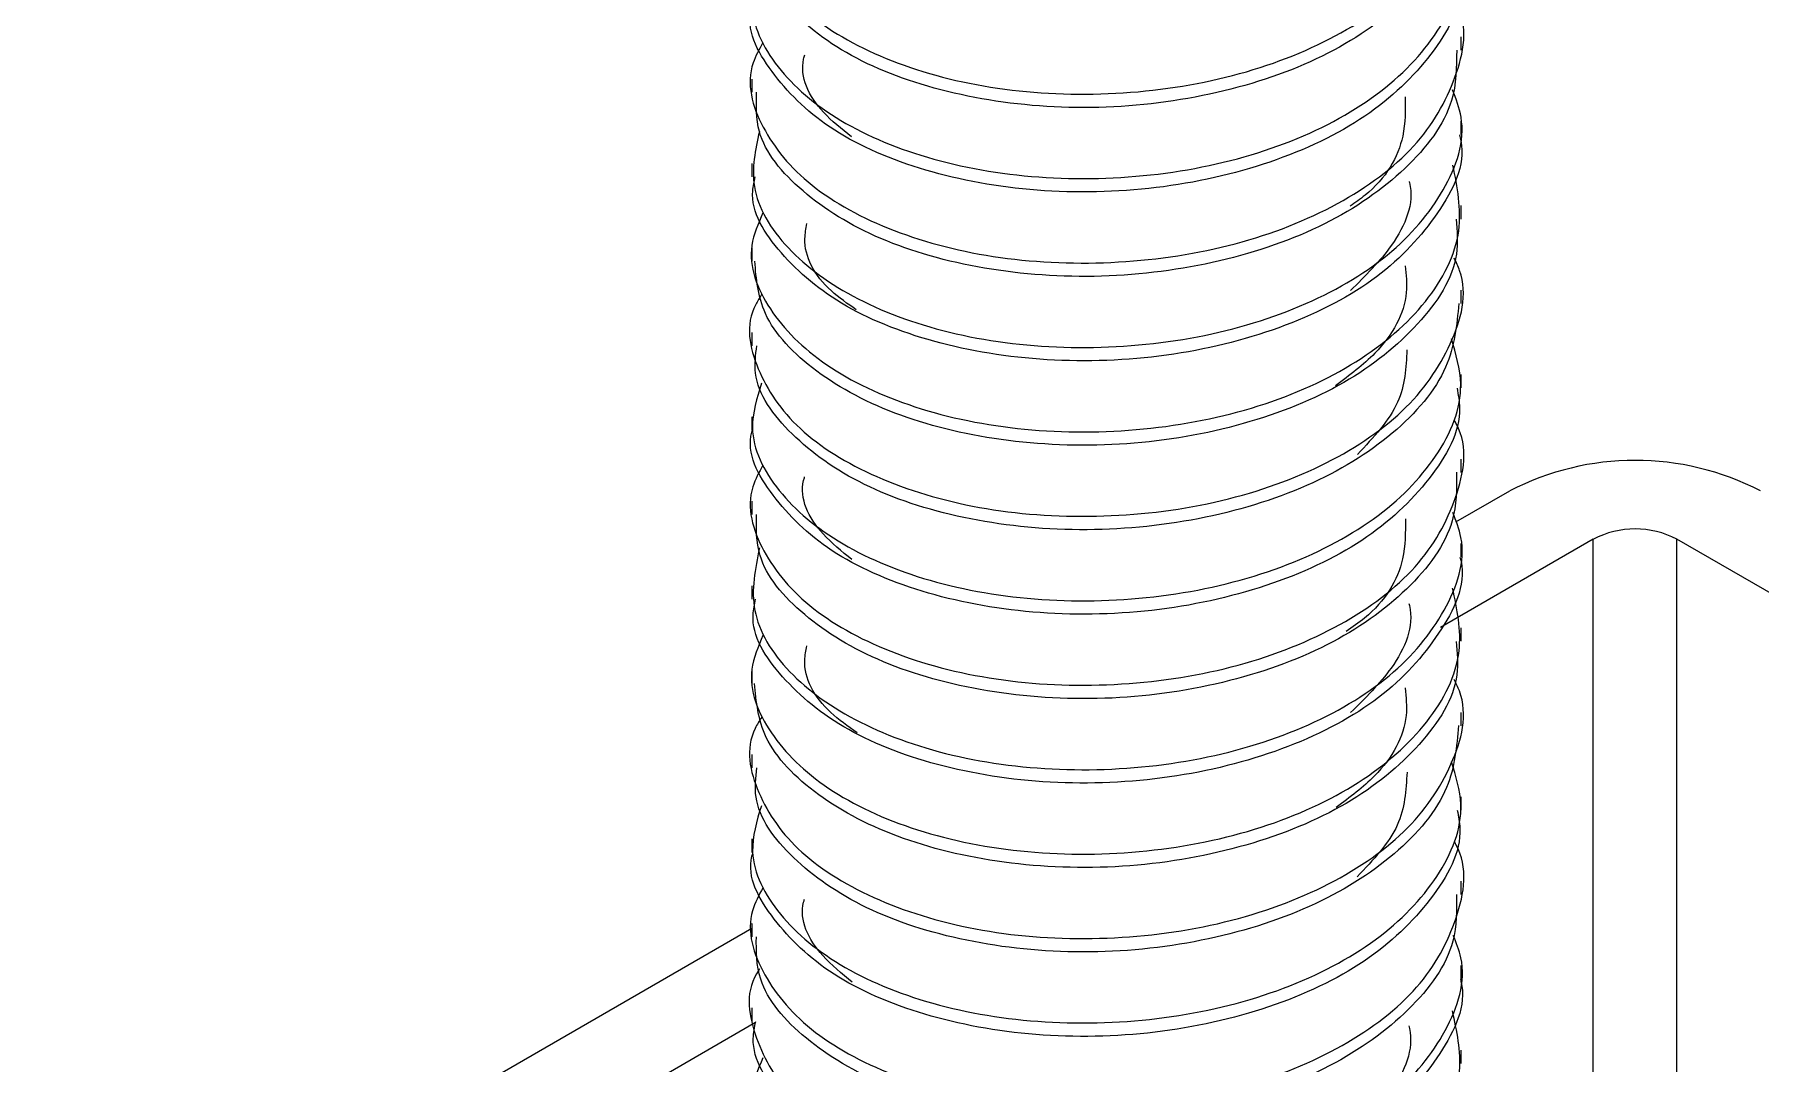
# Model space of a CAD drawing. Extents: x -976302 to -776254, y 5665 to 231437.
# Drawn here: x -791795.3 to -791648.3, y 91616.3 to 91704 of the extents above; entities that cross this region are included whole.
import ezdxf

# ---------------------------------------------------------------- set-up
doc = ezdxf.new("R2010")
doc.units = 0
doc.header["$LTSCALE"] = 1000
doc.header["$MEASUREMENT"] = 0
doc.layers.add('暖通', color=7, linetype='Continuous')

msp = doc.modelspace()

# ---------------------------------------------------------------- linework, layer by layer
at = {"layer": '暖通', "color": 7}
for p, q in [((-791673.83, 91702.63), (-791673.83, 91703.77)), ((-791673.83, 91702.63), (-791673.83, 91703.77)), ((-791734.21, 91700.17), (-791734.21, 91699.04)), ((-791734.21, 91700.17), (-791734.21, 91699.04)), ((-791673.83, 91695.44), (-791673.83, 91696.58)), ((-791673.83, 91695.44), (-791673.83, 91696.58)), ((-791734.21, 91692.98), (-791734.21, 91691.84)), ((-791734.21, 91692.98), (-791734.21, 91691.84)), ((-791673.83, 91688.25), (-791673.83, 91689.39)), ((-791673.83, 91688.25), (-791673.83, 91689.39)), ((-791734.21, 91685.8), (-791734.21, 91684.65)), ((-791734.21, 91685.8), (-791734.21, 91684.65)), ((-791673.83, 91681.06), (-791673.83, 91682.2)), ((-791673.83, 91681.06), (-791673.83, 91682.2)), ((-791734.21, 91678.6), (-791734.21, 91677.46)), ((-791734.21, 91678.6), (-791734.21, 91677.46)), ((-791673.83, 91673.87), (-791673.83, 91675.01)), ((-791673.83, 91673.87), (-791673.83, 91675.01)), ((-791734.21, 91671.41), (-791734.21, 91670.27)), ((-791734.21, 91671.41), (-791734.21, 91670.27)), ((-791673.83, 91666.68), (-791673.83, 91667.81)), ((-791673.83, 91666.68), (-791673.83, 91667.81)), ((-791734.21, 91664.22), (-791734.21, 91663.08)), ((-791734.21, 91664.22), (-791734.21, 91663.08)), ((-791674.27, 91662.46), (-791669.69, 91665.11)), ((-791674.27, 91662.46), (-791669.69, 91665.11)), ((-791662.57, 91661), (-791675.59, 91653.48)), ((-791662.57, 91661), (-791675.59, 91653.48)), ((-791662.57, 91511.87), (-791662.57, 91661)), ((-791662.57, 91511.87), (-791662.57, 91661)), ((-791631.03, 91646.9), (-791655.45, 91661)), ((-791655.45, 91534.47), (-791655.45, 91661)), ((-791631.03, 91646.9), (-791655.45, 91661)), ((-791655.45, 91534.47), (-791655.45, 91661)), ((-791673.83, 91659.48), (-791673.83, 91660.63)), ((-791673.83, 91659.48), (-791673.83, 91660.63)), ((-791734.21, 91657.03), (-791734.21, 91655.89)), ((-791734.21, 91657.03), (-791734.21, 91655.89)), ((-791673.83, 91652.3), (-791673.83, 91653.43)), ((-791673.83, 91652.3), (-791673.83, 91653.43)), ((-791734.21, 91649.84), (-791734.21, 91648.7)), ((-791734.21, 91649.84), (-791734.21, 91648.7)), ((-791673.83, 91645.1), (-791673.83, 91646.24)), ((-791673.83, 91645.1), (-791673.83, 91646.24)), ((-791734.21, 91642.65), (-791734.21, 91641.51)), ((-791734.21, 91642.65), (-791734.21, 91641.51)), ((-791673.83, 91637.91), (-791673.83, 91639.06)), ((-791673.83, 91637.91), (-791673.83, 91639.06)), ((-791734.21, 91635.46), (-791734.21, 91634.32)), ((-791734.21, 91635.46), (-791734.21, 91634.32)), ((-791673.83, 91630.73), (-791673.83, 91631.86)), ((-791673.83, 91630.73), (-791673.83, 91631.86)), ((-791795.29, 91592.6), (-791734.21, 91627.86)), ((-791795.29, 91592.6), (-791734.21, 91627.86)), ((-791734.21, 91628.27), (-791734.21, 91627.13)), ((-791734.21, 91628.27), (-791734.21, 91627.13)), ((-791673.83, 91623.53), (-791673.83, 91624.68)), ((-791673.83, 91623.53), (-791673.83, 91624.68)), ((-791734.21, 91621.08), (-791734.21, 91619.94)), ((-791734.21, 91621.08), (-791734.21, 91619.94)), ((-791733.89, 91619.82), (-791788.17, 91588.49)), ((-791733.89, 91619.82), (-791788.17, 91588.49)), ((-791673.83, 91616.35), (-791673.83, 91617.48)), ((-791673.83, 91616.35), (-791673.83, 91617.48))]:
    msp.add_line(p, q, dxfattribs=at)
for centre, radius in [((-791659.01, 91644.5), 23.2), ((-791659.01, 91644.5), 23.2), ((-791659.01, 91654.13), 7.73), ((-791659.01, 91654.13), 7.73)]:
    msp.add_arc(centre, radius, 62.6097, 117.3903, dxfattribs=at)
for points, knots in [([(-791733.41, 91717.78), (-791733.56, 91717.54), (-791734.86, 91715.59), (-791734.08, 91711.5), (-791730.77, 91706.31), (-791724.13, 91702.11), (-791715.3, 91699.37), (-791705.17, 91698.57), (-791694.91, 91699.71), (-791685.71, 91702.82), (-791678.49, 91707.52), (-791674.45, 91713.3), (-791673.14, 91718.02), (-791674.23, 91720.42), (-791674.41, 91720.8)], [0, 0, 0, 0, 0.013312, 0.110133, 0.206948, 0.30376, 0.400587, 0.497394, 0.594228, 0.691038, 0.787865, 0.884676, 0.981485, 1, 1, 1, 1]), ([(-791733.41, 91717.78), (-791733.56, 91717.54), (-791734.86, 91715.59), (-791734.08, 91711.5), (-791730.77, 91706.31), (-791724.13, 91702.11), (-791715.3, 91699.37), (-791705.17, 91698.57), (-791694.91, 91699.71), (-791685.71, 91702.82), (-791678.49, 91707.52), (-791674.45, 91713.3), (-791673.14, 91718.02), (-791674.23, 91720.42), (-791674.41, 91720.8)], [0, 0, 0, 0, 0.013312, 0.110133, 0.206948, 0.30376, 0.400587, 0.497394, 0.594228, 0.691038, 0.787865, 0.884676, 0.981485, 1, 1, 1, 1]), ([(-791673.98, 91717.02), (-791674.19, 91715.13), (-791674.63, 91711.16), (-791679.44, 91705.63), (-791686.87, 91701.13), (-791696.32, 91698.32), (-791706.63, 91697.4), (-791716.63, 91698.55), (-791725.26, 91701.45), (-791731.28, 91705.88), (-791734.26, 91710.11), (-791733.9, 91712.68), (-791733.8, 91713.41)], [0, 0, 0, 0, 0.097066, 0.20455, 0.312055, 0.419541, 0.527026, 0.634527, 0.742012, 0.849529, 0.95701, 1, 1, 1, 1]), ([(-791673.98, 91717.02), (-791674.19, 91715.13), (-791674.63, 91711.16), (-791679.44, 91705.63), (-791686.87, 91701.13), (-791696.32, 91698.32), (-791706.63, 91697.4), (-791716.63, 91698.55), (-791725.26, 91701.45), (-791731.28, 91705.88), (-791734.26, 91710.11), (-791733.9, 91712.68), (-791733.8, 91713.41)], [0, 0, 0, 0, 0.097066, 0.20455, 0.312055, 0.419541, 0.527026, 0.634527, 0.742012, 0.849529, 0.95701, 1, 1, 1, 1]), ([(-791733.36, 91710.23), (-791733.77, 91709.01), (-791734.77, 91705.99), (-791732.44, 91701.07), (-791727.08, 91696.44), (-791718.99, 91693.05), (-791709.25, 91691.46), (-791698.9, 91691.84), (-791689.15, 91694.17), (-791681.04, 91698.32), (-791675.65, 91703.72), (-791673.29, 91709.28), (-791674.26, 91712.69), (-791674.64, 91714.04)], [0, 0, 0, 0, 0.065458, 0.162254, 0.25903, 0.355835, 0.452607, 0.549393, 0.646175, 0.742954, 0.839749, 0.936522, 1, 1, 1, 1]), ([(-791733.36, 91710.23), (-791733.77, 91709.01), (-791734.77, 91705.99), (-791732.44, 91701.07), (-791727.08, 91696.44), (-791718.99, 91693.05), (-791709.25, 91691.46), (-791698.9, 91691.84), (-791689.15, 91694.17), (-791681.04, 91698.32), (-791675.65, 91703.72), (-791673.29, 91709.28), (-791674.26, 91712.69), (-791674.64, 91714.04)], [0, 0, 0, 0, 0.065458, 0.162254, 0.25903, 0.355835, 0.452607, 0.549393, 0.646175, 0.742954, 0.839749, 0.936522, 1, 1, 1, 1]), ([(-791674.19, 91709.81), (-791674.08, 91709.19), (-791673.63, 91706.49), (-791676.31, 91701.8), (-791682.01, 91696.47), (-791690.45, 91692.63), (-791700.34, 91690.51), (-791710.68, 91690.44), (-791720.24, 91692.3), (-791728.07, 91695.86), (-791732.77, 91700.7), (-791734.78, 91704.4), (-791734.21, 91706.21), (-791734.2, 91706.22)], [0, 0, 0, 0, 0.031833, 0.139345, 0.246841, 0.354369, 0.461862, 0.569377, 0.676876, 0.78438, 0.891889, 0.999382, 1, 1, 1, 1]), ([(-791674.19, 91709.81), (-791674.08, 91709.19), (-791673.63, 91706.49), (-791676.31, 91701.8), (-791682.01, 91696.47), (-791690.45, 91692.63), (-791700.34, 91690.51), (-791710.68, 91690.44), (-791720.24, 91692.3), (-791728.07, 91695.86), (-791732.77, 91700.7), (-791734.78, 91704.4), (-791734.21, 91706.21), (-791734.2, 91706.22)], [0, 0, 0, 0, 0.031833, 0.139345, 0.246841, 0.354369, 0.461862, 0.569377, 0.676876, 0.78438, 0.891889, 0.999382, 1, 1, 1, 1]), ([(-791733.28, 91703.27), (-791733.59, 91702.7), (-791734.88, 91700.38), (-791733.66, 91695.97), (-791729.6, 91690.95), (-791722.43, 91687.01), (-791713.23, 91684.65), (-791702.98, 91684.27), (-791692.85, 91685.82), (-791684, 91689.32), (-791677.32, 91694.28), (-791674.01, 91700.23), (-791673.15, 91704.74), (-791674.33, 91706.86), (-791674.41, 91707)], [0, 0, 0, 0, 0.031475, 0.127638, 0.223781, 0.319934, 0.416083, 0.512223, 0.608386, 0.704529, 0.800699, 0.896838, 0.992987, 1, 1, 1, 1]), ([(-791733.28, 91703.27), (-791733.59, 91702.7), (-791734.88, 91700.38), (-791733.66, 91695.97), (-791729.6, 91690.95), (-791722.43, 91687.01), (-791713.23, 91684.65), (-791702.98, 91684.27), (-791692.85, 91685.82), (-791684, 91689.32), (-791677.32, 91694.28), (-791674.01, 91700.23), (-791673.15, 91704.74), (-791674.33, 91706.86), (-791674.41, 91707)], [0, 0, 0, 0, 0.031475, 0.127638, 0.223781, 0.319934, 0.416083, 0.512223, 0.608386, 0.704529, 0.800699, 0.896838, 0.992987, 1, 1, 1, 1]), ([(-791674.2, 91702.64), (-791674.21, 91701.19), (-791674.24, 91697.65), (-791678.22, 91692.38), (-791685.09, 91687.56), (-791694.23, 91684.38), (-791704.44, 91683.04), (-791714.61, 91683.77), (-791723.61, 91686.32), (-791730.26, 91690.47), (-791733.94, 91694.96), (-791733.84, 91697.92), (-791733.81, 91699.04)], [0, 0, 0, 0, 0.074437, 0.181911, 0.289392, 0.396875, 0.504344, 0.611842, 0.719314, 0.826814, 0.934283, 1, 1, 1, 1]), ([(-791674.2, 91702.64), (-791674.21, 91701.19), (-791674.24, 91697.65), (-791678.22, 91692.38), (-791685.09, 91687.56), (-791694.23, 91684.38), (-791704.44, 91683.04), (-791714.61, 91683.77), (-791723.61, 91686.32), (-791730.26, 91690.47), (-791733.94, 91694.96), (-791733.84, 91697.92), (-791733.81, 91699.04)], [0, 0, 0, 0, 0.074437, 0.181911, 0.289392, 0.396875, 0.504344, 0.611842, 0.719314, 0.826814, 0.934283, 1, 1, 1, 1]), ([(-791725.73, 91695.24), (-791726.58, 91695.92), (-791728.98, 91697.85), (-791730.21, 91700.48), (-791729.74, 91702.12), (-791729.7, 91702.24)], [0, 0, 0, 0, 0.332248, 0.950186, 1, 1, 1, 1]), ([(-791725.73, 91695.24), (-791726.58, 91695.92), (-791728.98, 91697.85), (-791730.21, 91700.48), (-791729.74, 91702.12), (-791729.7, 91702.24)], [0, 0, 0, 0, 0.332248, 0.950186, 1, 1, 1, 1]), ([(-791733.57, 91695.71), (-791733.91, 91694.14), (-791734.63, 91690.76), (-791731.56, 91685.62), (-791725.57, 91681.23), (-791717.05, 91678.16), (-791707.08, 91677), (-791696.76, 91677.78), (-791687.27, 91680.54), (-791679.62, 91684.99), (-791674.94, 91690.6), (-791673.2, 91695.67), (-791674.26, 91698.48), (-791674.55, 91699.25)], [0, 0, 0, 0, 0.0837637, 0.1814411, 0.2791072, 0.3767993, 0.4744625, 0.5721482, 0.6698154, 0.7674899, 0.8651646, 0.9628277, 1, 1, 1, 1]), ([(-791733.57, 91695.71), (-791733.91, 91694.14), (-791734.63, 91690.76), (-791731.56, 91685.62), (-791725.57, 91681.23), (-791717.05, 91678.16), (-791707.08, 91677), (-791696.76, 91677.78), (-791687.27, 91680.54), (-791679.62, 91684.99), (-791674.94, 91690.6), (-791673.2, 91695.67), (-791674.26, 91698.48), (-791674.55, 91699.25)], [0, 0, 0, 0, 0.0837637, 0.1814411, 0.2791072, 0.3767993, 0.4744625, 0.5721482, 0.6698154, 0.7674899, 0.8651646, 0.9628277, 1, 1, 1, 1]), ([(-791678.58, 91698.66), (-791678.57, 91697.55), (-791678.54, 91694.63), (-791680.45, 91691.31), (-791682.84, 91689.65), (-791683.28, 91689.35)], [0, 0, 0, 0, 0.336278, 0.878396, 1, 1, 1, 1]), ([(-791678.58, 91698.66), (-791678.57, 91697.55), (-791678.54, 91694.63), (-791680.45, 91691.31), (-791682.84, 91689.65), (-791683.28, 91689.35)], [0, 0, 0, 0, 0.336278, 0.878396, 1, 1, 1, 1]), ([(-791673.96, 91695.42), (-791673.92, 91695.25), (-791673.36, 91693), (-791675.53, 91688.66), (-791680.52, 91683.11), (-791688.52, 91678.92), (-791698.18, 91676.42), (-791708.53, 91675.9), (-791718.34, 91677.39), (-791726.62, 91680.59), (-791732.05, 91685.24), (-791734.52, 91689.22), (-791734.01, 91691.44), (-791733.92, 91691.83)], [0, 0, 0, 0, 0.009211, 0.11674, 0.224245, 0.331779, 0.439281, 0.546792, 0.654307, 0.761813, 0.869342, 0.976844, 1, 1, 1, 1]), ([(-791673.96, 91695.42), (-791673.92, 91695.25), (-791673.36, 91693), (-791675.53, 91688.66), (-791680.52, 91683.11), (-791688.52, 91678.92), (-791698.18, 91676.42), (-791708.53, 91675.9), (-791718.34, 91677.39), (-791726.62, 91680.59), (-791732.05, 91685.24), (-791734.52, 91689.22), (-791734.01, 91691.44), (-791733.92, 91691.83)], [0, 0, 0, 0, 0.009211, 0.11674, 0.224245, 0.331779, 0.439281, 0.546792, 0.654307, 0.761813, 0.869342, 0.976844, 1, 1, 1, 1]), ([(-791733.27, 91688.77), (-791733.67, 91687.85), (-791734.85, 91685.16), (-791733.08, 91680.46), (-791728.31, 91675.64), (-791720.63, 91671.98), (-791711.12, 91670.03), (-791700.8, 91670.05), (-791690.85, 91672.02), (-791682.36, 91675.88), (-791676.4, 91681.07), (-791673.37, 91687.02), (-791674.15, 91690.97), (-791674.52, 91692.83)], [0, 0, 0, 0, 0.049463, 0.145548, 0.241609, 0.33769, 0.43375, 0.529812, 0.625885, 0.721946, 0.818034, 0.914091, 1, 1, 1, 1]), ([(-791733.27, 91688.77), (-791733.67, 91687.85), (-791734.85, 91685.16), (-791733.08, 91680.46), (-791728.31, 91675.64), (-791720.63, 91671.98), (-791711.12, 91670.03), (-791700.8, 91670.05), (-791690.85, 91672.02), (-791682.36, 91675.88), (-791676.4, 91681.07), (-791673.37, 91687.02), (-791674.15, 91690.97), (-791674.52, 91692.83)], [0, 0, 0, 0, 0.049463, 0.145548, 0.241609, 0.33769, 0.43375, 0.529812, 0.625885, 0.721946, 0.818034, 0.914091, 1, 1, 1, 1]), ([(-791678.26, 91691.46), (-791678.25, 91691.43), (-791677.77, 91689.62), (-791679.19, 91686.18), (-791681.98, 91683.4), (-791683.24, 91682.16)], [0, 0, 0, 0, 0.0118697, 0.5557344, 1, 1, 1, 1]), ([(-791678.26, 91691.46), (-791678.25, 91691.43), (-791677.77, 91689.62), (-791679.19, 91686.18), (-791681.98, 91683.4), (-791683.24, 91682.16)], [0, 0, 0, 0, 0.0118697, 0.5557344, 1, 1, 1, 1]), ([(-791674.26, 91688.25), (-791674.17, 91687.24), (-791673.9, 91684.15), (-791677.14, 91679.17), (-791683.4, 91674.07), (-791692.18, 91670.53), (-791702.25, 91668.77), (-791712.53, 91669.08), (-791721.87, 91671.26), (-791729.09, 91675.1), (-791733.56, 91679.82), (-791733.84, 91683.16), (-791733.96, 91684.67)], [0, 0, 0, 0, 0.051708, 0.159193, 0.266672, 0.374171, 0.481646, 0.58915, 0.696627, 0.804121, 0.911602, 1, 1, 1, 1]), ([(-791674.26, 91688.25), (-791674.17, 91687.24), (-791673.9, 91684.15), (-791677.14, 91679.17), (-791683.4, 91674.07), (-791692.18, 91670.53), (-791702.25, 91668.77), (-791712.53, 91669.08), (-791721.87, 91671.26), (-791729.09, 91675.1), (-791733.56, 91679.82), (-791733.84, 91683.16), (-791733.96, 91684.67)], [0, 0, 0, 0, 0.051708, 0.159193, 0.266672, 0.374171, 0.481646, 0.58915, 0.696627, 0.804121, 0.911602, 1, 1, 1, 1]), ([(-791725.32, 91680.51), (-791726.06, 91681.03), (-791728.53, 91682.76), (-791729.98, 91685.49), (-791729.6, 91687.43), (-791729.52, 91687.86)], [0, 0, 0, 0, 0.254217, 0.838716, 1, 1, 1, 1]), ([(-791725.32, 91680.51), (-791726.06, 91681.03), (-791728.53, 91682.76), (-791729.98, 91685.49), (-791729.6, 91687.43), (-791729.52, 91687.86)], [0, 0, 0, 0, 0.254217, 0.838716, 1, 1, 1, 1]), ([(-791733.38, 91681.81), (-791733.56, 91681.53), (-791734.86, 91679.54), (-791734.04, 91675.41), (-791730.63, 91670.23), (-791723.92, 91666.07), (-791715.04, 91663.37), (-791704.9, 91662.63), (-791694.65, 91663.81), (-791685.49, 91666.97), (-791678.33, 91671.71), (-791674.38, 91677.51), (-791673.14, 91682.21), (-791674.24, 91684.57), (-791674.41, 91684.92)], [0, 0, 0, 0, 0.015613, 0.112349, 0.209077, 0.305804, 0.402542, 0.499263, 0.596012, 0.692735, 0.789477, 0.886201, 0.982925, 1, 1, 1, 1]), ([(-791733.38, 91681.81), (-791733.56, 91681.53), (-791734.86, 91679.54), (-791734.04, 91675.41), (-791730.63, 91670.23), (-791723.92, 91666.07), (-791715.04, 91663.37), (-791704.9, 91662.63), (-791694.65, 91663.81), (-791685.49, 91666.97), (-791678.33, 91671.71), (-791674.38, 91677.51), (-791673.14, 91682.21), (-791674.24, 91684.57), (-791674.41, 91684.92)], [0, 0, 0, 0, 0.015613, 0.112349, 0.209077, 0.305804, 0.402542, 0.499263, 0.596012, 0.692735, 0.789477, 0.886201, 0.982925, 1, 1, 1, 1]), ([(-791678.59, 91684.27), (-791678.51, 91683.51), (-791678.24, 91680.95), (-791680.27, 91677.24), (-791683.32, 91674.94), (-791684.51, 91674.05)], [0, 0, 0, 0, 0.2056039, 0.6907486, 1, 1, 1, 1]), ([(-791678.59, 91684.27), (-791678.51, 91683.51), (-791678.24, 91680.95), (-791680.27, 91677.24), (-791683.32, 91674.94), (-791684.51, 91674.05)], [0, 0, 0, 0, 0.2056039, 0.6907486, 1, 1, 1, 1]), ([(-791674.01, 91681.07), (-791674.2, 91679.24), (-791674.58, 91675.32), (-791679.28, 91669.81), (-791686.64, 91665.28), (-791696.06, 91662.42), (-791706.35, 91661.45), (-791716.38, 91662.54), (-791725.06, 91665.4), (-791731.16, 91669.8), (-791734.22, 91674.07), (-791733.89, 91676.68), (-791733.79, 91677.46)], [0, 0, 0, 0, 0.094237, 0.201719, 0.30922, 0.416704, 0.524185, 0.631686, 0.739168, 0.846683, 0.954161, 1, 1, 1, 1]), ([(-791674.01, 91681.07), (-791674.2, 91679.24), (-791674.58, 91675.32), (-791679.28, 91669.81), (-791686.64, 91665.28), (-791696.06, 91662.42), (-791706.35, 91661.45), (-791716.38, 91662.54), (-791725.06, 91665.4), (-791731.16, 91669.8), (-791734.22, 91674.07), (-791733.89, 91676.68), (-791733.79, 91677.46)], [0, 0, 0, 0, 0.094237, 0.201719, 0.30922, 0.416704, 0.524185, 0.631686, 0.739168, 0.846683, 0.954161, 1, 1, 1, 1]), ([(-791733.38, 91674.26), (-791733.78, 91673), (-791734.76, 91669.93), (-791732.33, 91664.98), (-791726.9, 91660.38), (-791718.75, 91657.03), (-791708.98, 91655.49), (-791698.63, 91655.92), (-791688.91, 91658.31), (-791680.85, 91662.5), (-791675.55, 91667.92), (-791673.28, 91673.42), (-791674.27, 91676.76), (-791674.64, 91678.04)], [0, 0, 0, 0, 0.06775, 0.164653, 0.261537, 0.35845, 0.45533, 0.552225, 0.649114, 0.746001, 0.842903, 0.939784, 1, 1, 1, 1]), ([(-791733.38, 91674.26), (-791733.78, 91673), (-791734.76, 91669.93), (-791732.33, 91664.98), (-791726.9, 91660.38), (-791718.75, 91657.03), (-791708.98, 91655.49), (-791698.63, 91655.92), (-791688.91, 91658.31), (-791680.85, 91662.5), (-791675.55, 91667.92), (-791673.28, 91673.42), (-791674.27, 91676.76), (-791674.64, 91678.04)], [0, 0, 0, 0, 0.06775, 0.164653, 0.261537, 0.35845, 0.45533, 0.552225, 0.649114, 0.746001, 0.842903, 0.939784, 1, 1, 1, 1]), ([(-791678.44, 91677.1), (-791678.52, 91675.59), (-791678.69, 91672.41), (-791681.29, 91669.65), (-791682.65, 91668.21)], [0, 0, 0, 0, 0.476248, 1, 1, 1, 1]), ([(-791678.44, 91677.1), (-791678.52, 91675.59), (-791678.69, 91672.41), (-791681.29, 91669.65), (-791682.65, 91668.21)], [0, 0, 0, 0, 0.476248, 1, 1, 1, 1]), ([(-791674.17, 91673.85), (-791674.07, 91673.29), (-791673.6, 91670.65), (-791676.21, 91666.01), (-791681.82, 91660.64), (-791690.2, 91656.75), (-791700.07, 91654.59), (-791710.42, 91654.46), (-791720, 91656.28), (-791727.89, 91659.79), (-791732.69, 91664.62), (-791734.74, 91668.34), (-791734.18, 91670.21), (-791734.16, 91670.26)], [0, 0, 0, 0, 0.028988, 0.136504, 0.244004, 0.351536, 0.459031, 0.566548, 0.674052, 0.781557, 0.889071, 0.996568, 1, 1, 1, 1]), ([(-791674.17, 91673.85), (-791674.07, 91673.29), (-791673.6, 91670.65), (-791676.21, 91666.01), (-791681.82, 91660.64), (-791690.2, 91656.75), (-791700.07, 91654.59), (-791710.42, 91654.46), (-791720, 91656.28), (-791727.89, 91659.79), (-791732.69, 91664.62), (-791734.74, 91668.34), (-791734.18, 91670.21), (-791734.16, 91670.26)], [0, 0, 0, 0, 0.028988, 0.136504, 0.244004, 0.351536, 0.459031, 0.566548, 0.674052, 0.781557, 0.889071, 0.996568, 1, 1, 1, 1]), ([(-791733.27, 91667.3), (-791733.6, 91666.69), (-791734.88, 91664.32), (-791733.6, 91659.88), (-791729.45, 91654.88), (-791722.21, 91650.98), (-791712.97, 91648.67), (-791702.71, 91648.34), (-791692.59, 91649.94), (-791683.79, 91653.48), (-791677.18, 91658.48), (-791673.96, 91664.44), (-791673.16, 91668.93), (-791674.34, 91671.01), (-791674.41, 91671.13)], [0, 0, 0, 0, 0.033721, 0.129805, 0.225868, 0.321941, 0.418009, 0.514069, 0.610151, 0.706213, 0.802303, 0.898361, 0.994432, 1, 1, 1, 1]), ([(-791733.27, 91667.3), (-791733.6, 91666.69), (-791734.88, 91664.32), (-791733.6, 91659.88), (-791729.45, 91654.88), (-791722.21, 91650.98), (-791712.97, 91648.67), (-791702.71, 91648.34), (-791692.59, 91649.94), (-791683.79, 91653.48), (-791677.18, 91658.48), (-791673.96, 91664.44), (-791673.16, 91668.93), (-791674.34, 91671.01), (-791674.41, 91671.13)], [0, 0, 0, 0, 0.033721, 0.129805, 0.225868, 0.321941, 0.418009, 0.514069, 0.610151, 0.706213, 0.802303, 0.898361, 0.994432, 1, 1, 1, 1]), ([(-791674.21, 91666.69), (-791674.21, 91665.3), (-791674.2, 91661.81), (-791678.07, 91656.57), (-791684.87, 91651.72), (-791693.97, 91648.49), (-791704.17, 91647.09), (-791714.35, 91647.78), (-791723.4, 91650.28), (-791730.12, 91654.39), (-791733.89, 91658.92), (-791733.84, 91661.92), (-791733.82, 91663.09)], [0, 0, 0, 0, 0.07159, 0.179064, 0.286544, 0.394027, 0.501496, 0.608994, 0.716467, 0.823965, 0.931434, 1, 1, 1, 1]), ([(-791674.21, 91666.69), (-791674.21, 91665.3), (-791674.2, 91661.81), (-791678.07, 91656.57), (-791684.87, 91651.72), (-791693.97, 91648.49), (-791704.17, 91647.09), (-791714.35, 91647.78), (-791723.4, 91650.28), (-791730.12, 91654.39), (-791733.89, 91658.92), (-791733.84, 91661.92), (-791733.82, 91663.09)], [0, 0, 0, 0, 0.07159, 0.179064, 0.286544, 0.394027, 0.501496, 0.608994, 0.716467, 0.823965, 0.931434, 1, 1, 1, 1]), ([(-791725.69, 91659.25), (-791726.56, 91659.95), (-791728.99, 91661.92), (-791730.22, 91664.57), (-791729.75, 91666.19), (-791729.72, 91666.29)], [0, 0, 0, 0, 0.342606, 0.957108, 1, 1, 1, 1]), ([(-791725.69, 91659.25), (-791726.56, 91659.95), (-791728.99, 91661.92), (-791730.22, 91664.57), (-791729.75, 91666.19), (-791729.72, 91666.29)], [0, 0, 0, 0, 0.342606, 0.957108, 1, 1, 1, 1]), ([(-791733.57, 91660.24), (-791733.93, 91658.47), (-791734.67, 91654.86), (-791731.45, 91649.54), (-791725.37, 91645.17), (-791716.8, 91642.16), (-791706.81, 91641.04), (-791696.49, 91641.87), (-791687.04, 91644.68), (-791679.45, 91649.17), (-791674.87, 91654.81), (-791673.19, 91659.81), (-791674.25, 91662.55), (-791674.52, 91663.25)], [0, 0, 0, 0, 0.09426, 0.191176, 0.288081, 0.385011, 0.481913, 0.578839, 0.675745, 0.77266, 0.869572, 0.966475, 1, 1, 1, 1]), ([(-791733.57, 91660.24), (-791733.93, 91658.47), (-791734.67, 91654.86), (-791731.45, 91649.54), (-791725.37, 91645.17), (-791716.8, 91642.16), (-791706.81, 91641.04), (-791696.49, 91641.87), (-791687.04, 91644.68), (-791679.45, 91649.17), (-791674.87, 91654.81), (-791673.19, 91659.81), (-791674.25, 91662.55), (-791674.52, 91663.25)], [0, 0, 0, 0, 0.09426, 0.191176, 0.288081, 0.385011, 0.481913, 0.578839, 0.675745, 0.77266, 0.869572, 0.966475, 1, 1, 1, 1]), ([(-791678.57, 91662.71), (-791678.57, 91661.57), (-791678.55, 91658.64), (-791680.56, 91655.23), (-791683.07, 91653.51), (-791683.61, 91653.14)], [0, 0, 0, 0, 0.331341, 0.856259, 1, 1, 1, 1]), ([(-791678.57, 91662.71), (-791678.57, 91661.57), (-791678.55, 91658.64), (-791680.56, 91655.23), (-791683.07, 91653.51), (-791683.61, 91653.14)], [0, 0, 0, 0, 0.331341, 0.856259, 1, 1, 1, 1]), ([(-791673.93, 91659.47), (-791673.89, 91659.35), (-791673.33, 91657.16), (-791675.44, 91652.86), (-791680.34, 91647.29), (-791688.29, 91643.05), (-791697.91, 91640.51), (-791708.26, 91639.93), (-791718.1, 91641.37), (-791726.43, 91644.53), (-791731.95, 91649.15), (-791734.48, 91653.17), (-791733.99, 91655.44), (-791733.9, 91655.88)], [0, 0, 0, 0, 0.006387, 0.113915, 0.221419, 0.328951, 0.43645, 0.543959, 0.651473, 0.758976, 0.866505, 0.974006, 1, 1, 1, 1]), ([(-791673.93, 91659.47), (-791673.89, 91659.35), (-791673.33, 91657.16), (-791675.44, 91652.86), (-791680.34, 91647.29), (-791688.29, 91643.05), (-791697.91, 91640.51), (-791708.26, 91639.93), (-791718.1, 91641.37), (-791726.43, 91644.53), (-791731.95, 91649.15), (-791734.48, 91653.17), (-791733.99, 91655.44), (-791733.9, 91655.88)], [0, 0, 0, 0, 0.006387, 0.113915, 0.221419, 0.328951, 0.43645, 0.543959, 0.651473, 0.758976, 0.866505, 0.974006, 1, 1, 1, 1]), ([(-791733.27, 91652.8), (-791733.68, 91651.84), (-791734.84, 91649.1), (-791732.99, 91644.37), (-791728.14, 91639.57), (-791720.4, 91635.95), (-791710.86, 91634.05), (-791700.53, 91634.13), (-791690.6, 91636.15), (-791682.17, 91640.05), (-791676.29, 91645.27), (-791673.36, 91651.17), (-791674.17, 91655.04), (-791674.55, 91656.82)], [0, 0, 0, 0, 0.051756, 0.14794, 0.244099, 0.340281, 0.436439, 0.5326, 0.628772, 0.724931, 0.821117, 0.917273, 1, 1, 1, 1]), ([(-791733.27, 91652.8), (-791733.68, 91651.84), (-791734.84, 91649.1), (-791732.99, 91644.37), (-791728.14, 91639.57), (-791720.4, 91635.95), (-791710.86, 91634.05), (-791700.53, 91634.13), (-791690.6, 91636.15), (-791682.17, 91640.05), (-791676.29, 91645.27), (-791673.36, 91651.17), (-791674.17, 91655.04), (-791674.55, 91656.82)], [0, 0, 0, 0, 0.051756, 0.14794, 0.244099, 0.340281, 0.436439, 0.5326, 0.628772, 0.724931, 0.821117, 0.917273, 1, 1, 1, 1]), ([(-791678.28, 91655.51), (-791678.26, 91655.45), (-791677.78, 91653.62), (-791679.21, 91650.19), (-791681.99, 91647.45), (-791683.23, 91646.22)], [0, 0, 0, 0, 0.017769, 0.562555, 1, 1, 1, 1]), ([(-791678.28, 91655.51), (-791678.26, 91655.45), (-791677.78, 91653.62), (-791679.21, 91650.19), (-791681.99, 91647.45), (-791683.23, 91646.22)], [0, 0, 0, 0, 0.017769, 0.562555, 1, 1, 1, 1]), ([(-791674.26, 91652.29), (-791674.16, 91651.34), (-791673.86, 91648.3), (-791677.01, 91643.37), (-791683.2, 91638.23), (-791691.93, 91634.65), (-791701.98, 91632.84), (-791712.27, 91633.09), (-791721.64, 91635.23), (-791728.93, 91639.03), (-791733.51, 91643.77), (-791733.84, 91647.16), (-791733.99, 91648.71)], [0, 0, 0, 0, 0.048856, 0.156344, 0.263825, 0.371328, 0.478804, 0.586309, 0.693788, 0.801282, 0.908766, 1, 1, 1, 1]), ([(-791674.26, 91652.29), (-791674.16, 91651.34), (-791673.86, 91648.3), (-791677.01, 91643.37), (-791683.2, 91638.23), (-791691.93, 91634.65), (-791701.98, 91632.84), (-791712.27, 91633.09), (-791721.64, 91635.23), (-791728.93, 91639.03), (-791733.51, 91643.77), (-791733.84, 91647.16), (-791733.99, 91648.71)], [0, 0, 0, 0, 0.048856, 0.156344, 0.263825, 0.371328, 0.478804, 0.586309, 0.693788, 0.801282, 0.908766, 1, 1, 1, 1]), ([(-791725.24, 91644.5), (-791726.03, 91645.06), (-791728.54, 91646.82), (-791730, 91649.57), (-791729.61, 91651.5), (-791729.52, 91651.9)], [0, 0, 0, 0, 0.266832, 0.846394, 1, 1, 1, 1]), ([(-791725.24, 91644.5), (-791726.03, 91645.06), (-791728.54, 91646.82), (-791730, 91649.57), (-791729.61, 91651.5), (-791729.52, 91651.9)], [0, 0, 0, 0, 0.266832, 0.846394, 1, 1, 1, 1]), ([(-791733.36, 91645.84), (-791733.57, 91645.52), (-791734.87, 91643.48), (-791733.99, 91639.31), (-791730.49, 91634.16), (-791723.71, 91630.02), (-791714.78, 91627.37), (-791704.62, 91626.68), (-791694.39, 91627.92), (-791685.27, 91631.13), (-791678.18, 91635.9), (-791674.32, 91641.72), (-791673.13, 91646.39), (-791674.25, 91648.72), (-791674.41, 91649.04)], [0, 0, 0, 0, 0.0179072, 0.1145591, 0.2112007, 0.307843, 0.4044949, 0.5011299, 0.5977932, 0.694431, 0.7910892, 0.8877267, 0.9843656, 1, 1, 1, 1]), ([(-791733.36, 91645.84), (-791733.57, 91645.52), (-791734.87, 91643.48), (-791733.99, 91639.31), (-791730.49, 91634.16), (-791723.71, 91630.02), (-791714.78, 91627.37), (-791704.62, 91626.68), (-791694.39, 91627.92), (-791685.27, 91631.13), (-791678.18, 91635.9), (-791674.32, 91641.72), (-791673.13, 91646.39), (-791674.25, 91648.72), (-791674.41, 91649.04)], [0, 0, 0, 0, 0.0179072, 0.1145591, 0.2112007, 0.307843, 0.4044949, 0.5011299, 0.5977932, 0.694431, 0.7910892, 0.8877267, 0.9843656, 1, 1, 1, 1]), ([(-791678.59, 91648.32), (-791678.51, 91647.53), (-791678.25, 91644.96), (-791680.28, 91641.27), (-791683.3, 91639.01), (-791684.45, 91638.15)], [0, 0, 0, 0, 0.2120261, 0.6997479, 1, 1, 1, 1]), ([(-791678.59, 91648.32), (-791678.51, 91647.53), (-791678.25, 91644.96), (-791680.28, 91641.27), (-791683.3, 91639.01), (-791684.45, 91638.15)], [0, 0, 0, 0, 0.2120261, 0.6997479, 1, 1, 1, 1]), ([(-791674.05, 91645.12), (-791674.2, 91643.34), (-791674.53, 91639.47), (-791679.12, 91634), (-791686.42, 91629.43), (-791695.79, 91626.52), (-791706.08, 91625.49), (-791716.13, 91626.54), (-791724.85, 91629.35), (-791731.04, 91633.72), (-791734.18, 91638.02), (-791733.88, 91640.68), (-791733.79, 91641.51)], [0, 0, 0, 0, 0.0914055, 0.1988852, 0.3063823, 0.4138652, 0.5213437, 0.628843, 0.7363232, 0.8438354, 0.9513109, 1, 1, 1, 1]), ([(-791674.05, 91645.12), (-791674.2, 91643.34), (-791674.53, 91639.47), (-791679.12, 91634), (-791686.42, 91629.43), (-791695.79, 91626.52), (-791706.08, 91625.49), (-791716.13, 91626.54), (-791724.85, 91629.35), (-791731.04, 91633.72), (-791734.18, 91638.02), (-791733.88, 91640.68), (-791733.79, 91641.51)], [0, 0, 0, 0, 0.0914055, 0.1988852, 0.3063823, 0.4138652, 0.5213437, 0.628843, 0.7363232, 0.8438354, 0.9513109, 1, 1, 1, 1]), ([(-791733.4, 91638.29), (-791733.8, 91636.99), (-791734.74, 91633.88), (-791732.23, 91628.89), (-791726.71, 91624.32), (-791718.51, 91621.01), (-791708.71, 91619.53), (-791698.36, 91620.01), (-791688.67, 91622.45), (-791680.67, 91626.68), (-791675.46, 91632.13), (-791673.26, 91637.57), (-791674.27, 91640.83), (-791674.64, 91642.03)], [0, 0, 0, 0, 0.070042, 0.167052, 0.264046, 0.361068, 0.458057, 0.555062, 0.65206, 0.749056, 0.846066, 0.943056, 1, 1, 1, 1]), ([(-791733.4, 91638.29), (-791733.8, 91636.99), (-791734.74, 91633.88), (-791732.23, 91628.89), (-791726.71, 91624.32), (-791718.51, 91621.01), (-791708.71, 91619.53), (-791698.36, 91620.01), (-791688.67, 91622.45), (-791680.67, 91626.68), (-791675.46, 91632.13), (-791673.26, 91637.57), (-791674.27, 91640.83), (-791674.64, 91642.03)], [0, 0, 0, 0, 0.070042, 0.167052, 0.264046, 0.361068, 0.458057, 0.555062, 0.65206, 0.749056, 0.846066, 0.943056, 1, 1, 1, 1]), ([(-791678.43, 91641.15), (-791678.52, 91639.61), (-791678.7, 91636.43), (-791681.31, 91633.68), (-791682.67, 91632.25)], [0, 0, 0, 0, 0.48203, 1, 1, 1, 1]), ([(-791678.43, 91641.15), (-791678.52, 91639.61), (-791678.7, 91636.43), (-791681.31, 91633.68), (-791682.67, 91632.25)], [0, 0, 0, 0, 0.48203, 1, 1, 1, 1]), ([(-791674.15, 91637.9), (-791674.05, 91637.39), (-791673.56, 91634.81), (-791676.1, 91630.21), (-791681.62, 91624.82), (-791689.96, 91620.88), (-791699.8, 91618.67), (-791710.15, 91618.48), (-791719.77, 91620.26), (-791727.72, 91623.72), (-791732.61, 91628.53), (-791734.71, 91632.29), (-791734.15, 91634.2), (-791734.12, 91634.31)], [0, 0, 0, 0, 0.026145, 0.133664, 0.241167, 0.348702, 0.4562, 0.563718, 0.671225, 0.778732, 0.88625, 0.993749, 1, 1, 1, 1]), ([(-791674.15, 91637.9), (-791674.05, 91637.39), (-791673.56, 91634.81), (-791676.1, 91630.21), (-791681.62, 91624.82), (-791689.96, 91620.88), (-791699.8, 91618.67), (-791710.15, 91618.48), (-791719.77, 91620.26), (-791727.72, 91623.72), (-791732.61, 91628.53), (-791734.71, 91632.29), (-791734.15, 91634.2), (-791734.12, 91634.31)], [0, 0, 0, 0, 0.026145, 0.133664, 0.241167, 0.348702, 0.4562, 0.563718, 0.671225, 0.778732, 0.88625, 0.993749, 1, 1, 1, 1]), ([(-791733.26, 91631.33), (-791733.61, 91630.68), (-791734.88, 91628.27), (-791733.53, 91623.78), (-791729.29, 91618.81), (-791721.99, 91614.94), (-791712.71, 91612.68), (-791702.44, 91612.4), (-791692.34, 91614.05), (-791683.59, 91617.64), (-791677.04, 91622.67), (-791673.92, 91628.66), (-791673.16, 91633.11), (-791674.36, 91635.16), (-791674.41, 91635.25)], [0, 0, 0, 0, 0.03596, 0.131966, 0.227948, 0.323944, 0.419931, 0.515911, 0.611913, 0.707896, 0.803906, 0.899885, 0.995877, 1, 1, 1, 1]), ([(-791733.26, 91631.33), (-791733.61, 91630.68), (-791734.88, 91628.27), (-791733.53, 91623.78), (-791729.29, 91618.81), (-791721.99, 91614.94), (-791712.71, 91612.68), (-791702.44, 91612.4), (-791692.34, 91614.05), (-791683.59, 91617.64), (-791677.04, 91622.67), (-791673.92, 91628.66), (-791673.16, 91633.11), (-791674.36, 91635.16), (-791674.41, 91635.25)], [0, 0, 0, 0, 0.03596, 0.131966, 0.227948, 0.323944, 0.419931, 0.515911, 0.611913, 0.707896, 0.803906, 0.899885, 0.995877, 1, 1, 1, 1]), ([(-791674.23, 91630.74), (-791674.21, 91629.4), (-791674.15, 91625.97), (-791677.93, 91620.76), (-791684.66, 91615.87), (-791693.71, 91612.61), (-791703.89, 91611.15), (-791714.09, 91611.78), (-791723.18, 91614.24), (-791729.98, 91618.32), (-791733.85, 91622.87), (-791733.84, 91625.92), (-791733.83, 91627.14)], [0, 0, 0, 0, 0.068742, 0.176216, 0.283695, 0.391179, 0.498648, 0.606147, 0.713619, 0.821116, 0.928586, 1, 1, 1, 1]), ([(-791674.23, 91630.74), (-791674.21, 91629.4), (-791674.15, 91625.97), (-791677.93, 91620.76), (-791684.66, 91615.87), (-791693.71, 91612.61), (-791703.89, 91611.15), (-791714.09, 91611.78), (-791723.18, 91614.24), (-791729.98, 91618.32), (-791733.85, 91622.87), (-791733.84, 91625.92), (-791733.83, 91627.14)], [0, 0, 0, 0, 0.068742, 0.176216, 0.283695, 0.391179, 0.498648, 0.606147, 0.713619, 0.821116, 0.928586, 1, 1, 1, 1]), ([(-791725.66, 91623.26), (-791726.55, 91623.99), (-791729, 91625.99), (-791730.23, 91628.65), (-791729.76, 91630.25), (-791729.73, 91630.34)], [0, 0, 0, 0, 0.352884, 0.963953, 1, 1, 1, 1]), ([(-791725.66, 91623.26), (-791726.55, 91623.99), (-791729, 91625.99), (-791730.23, 91628.65), (-791729.76, 91630.25), (-791729.73, 91630.34)], [0, 0, 0, 0, 0.352884, 0.963953, 1, 1, 1, 1]), ([(-791733.55, 91624.39), (-791733.57, 91624.36), (-791734.82, 91622.64), (-791734.25, 91618.75), (-791731.44, 91613.48), (-791725.14, 91609.12), (-791716.56, 91606.15), (-791706.53, 91605.09), (-791696.23, 91605.97), (-791686.82, 91608.83), (-791679.29, 91613.36), (-791674.79, 91619.01), (-791673.18, 91623.96), (-791674.24, 91626.62), (-791674.49, 91627.25)], [0, 0, 0, 0, 0.001771, 0.098579, 0.19539, 0.292193, 0.389019, 0.485818, 0.582642, 0.679445, 0.776258, 0.873066, 0.969866, 1, 1, 1, 1]), ([(-791733.55, 91624.39), (-791733.57, 91624.36), (-791734.82, 91622.64), (-791734.25, 91618.75), (-791731.44, 91613.48), (-791725.14, 91609.12), (-791716.56, 91606.15), (-791706.53, 91605.09), (-791696.23, 91605.97), (-791686.82, 91608.83), (-791679.29, 91613.36), (-791674.79, 91619.01), (-791673.18, 91623.96), (-791674.24, 91626.62), (-791674.49, 91627.25)], [0, 0, 0, 0, 0.001771, 0.098579, 0.19539, 0.292193, 0.389019, 0.485818, 0.582642, 0.679445, 0.776258, 0.873066, 0.969866, 1, 1, 1, 1]), ([(-791673.88, 91623.52), (-791673.87, 91623.46), (-791673.3, 91621.33), (-791675.35, 91617.07), (-791680.16, 91611.47), (-791688.05, 91607.19), (-791697.64, 91604.6), (-791707.99, 91603.97), (-791717.86, 91605.36), (-791726.24, 91608.48), (-791731.84, 91613.07), (-791734.45, 91617.12), (-791733.98, 91619.44), (-791733.88, 91619.92)], [0, 0, 0, 0, 0.003568, 0.111094, 0.218595, 0.326123, 0.433621, 0.541126, 0.648638, 0.756139, 0.863667, 0.971165, 1, 1, 1, 1]), ([(-791673.88, 91623.52), (-791673.87, 91623.46), (-791673.3, 91621.33), (-791675.35, 91617.07), (-791680.16, 91611.47), (-791688.05, 91607.19), (-791697.64, 91604.6), (-791707.99, 91603.97), (-791717.86, 91605.36), (-791726.24, 91608.48), (-791731.84, 91613.07), (-791734.45, 91617.12), (-791733.98, 91619.44), (-791733.88, 91619.92)], [0, 0, 0, 0, 0.003568, 0.111094, 0.218595, 0.326123, 0.433621, 0.541126, 0.648638, 0.756139, 0.863667, 0.971165, 1, 1, 1, 1]), ([(-791733.28, 91616.83), (-791733.69, 91615.83), (-791734.83, 91613.05), (-791732.9, 91608.28), (-791727.97, 91603.51), (-791720.17, 91599.93), (-791710.59, 91598.08), (-791700.25, 91598.2), (-791690.35, 91600.28), (-791681.97, 91604.22), (-791676.18, 91609.47), (-791673.34, 91615.32), (-791674.19, 91619.11), (-791674.57, 91620.82)], [0, 0, 0, 0, 0.05405, 0.150333, 0.246593, 0.342876, 0.439133, 0.535395, 0.631666, 0.727925, 0.82421, 0.920467, 1, 1, 1, 1]), ([(-791733.28, 91616.83), (-791733.69, 91615.83), (-791734.83, 91613.05), (-791732.9, 91608.28), (-791727.97, 91603.51), (-791720.17, 91599.93), (-791710.59, 91598.08), (-791700.25, 91598.2), (-791690.35, 91600.28), (-791681.97, 91604.22), (-791676.18, 91609.47), (-791673.34, 91615.32), (-791674.19, 91619.11), (-791674.57, 91620.82)], [0, 0, 0, 0, 0.05405, 0.150333, 0.246593, 0.342876, 0.439133, 0.535395, 0.631666, 0.727925, 0.82421, 0.920467, 1, 1, 1, 1]), ([(-791678.29, 91619.56), (-791678.27, 91619.48), (-791677.79, 91617.63), (-791679.22, 91614.21), (-791682, 91611.49), (-791683.23, 91610.29)], [0, 0, 0, 0, 0.0236852, 0.5692428, 1, 1, 1, 1]), ([(-791678.29, 91619.56), (-791678.27, 91619.48), (-791677.79, 91617.63), (-791679.22, 91614.21), (-791682, 91611.49), (-791683.23, 91610.29)], [0, 0, 0, 0, 0.0236852, 0.5692428, 1, 1, 1, 1])]:
    msp.add_open_spline(points, degree=3, knots=knots, dxfattribs=at)

doc.saveas('drawing.dxf')
